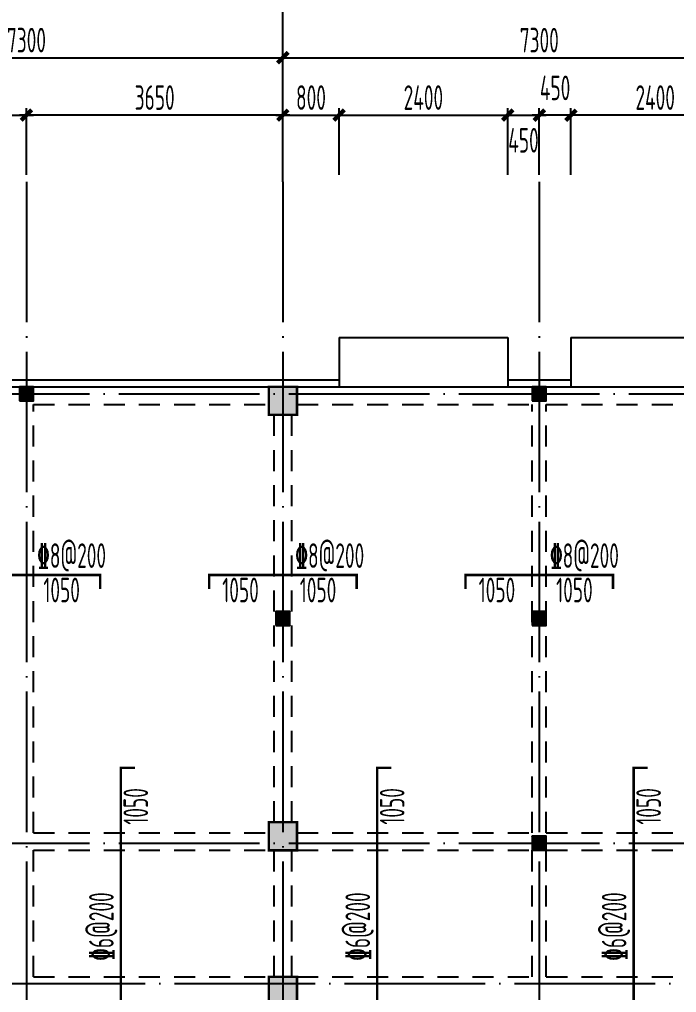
# Model space of a CAD drawing. Extents: x -472319 to -112444, y -516749 to -5704.
# Drawn here: x -288844 to -279490, y -305157 to -291302 of the extents above; entities that cross this region are included whole.
import ezdxf

# ---------------------------------------------------------------- set-up
doc = ezdxf.new("R2010")
doc.units = 0
doc.header["$LTSCALE"] = 100
doc.header["$MEASUREMENT"] = 0
for name, pattern in [('3', [5, 3, -2]), ('CENTER', [2, 1.25, -0.25, 0.25, -0.25]), ('DOTE', [2.42, 2, -0.2, 0.02, -0.2])]:
    doc.linetypes.add(name, pattern=pattern)
for name, color, linetype in [('1301', 24, 'Continuous'), ('1305', 1, 'Continuous'), ('1306', 94, 'Continuous'), ('1307', 7, 'Continuous'), ('AXIS', 3, 'Continuous'), ('COLUMN', 9, 'Continuous'), ('DOTE', 1, 'CENTER'), ('S_BEAM', 4, 'Continuous'), ('S_BEAMDASH', 134, '3'), ('S_CL', 2, 'Continuous'), ('坡道', 7, 'Continuous')]:
    doc.layers.add(name, color=color, linetype=linetype)
doc.styles.add('HZ', font='tssdeng.shx', dxfattribs={"width": 0.6, "height": 350, "bigfont": 'a.shx'})
doc.styles.get("Standard").update_dxf_attribs({"font": 'tssdeng.shx', "width": 0.6, "bigfont": 'a.shx'})
doc.dimstyles.new('DIMN', dxfattribs={"dimtxt": 350, "dimasz": 150, "dimexe": 100, "dimexo": 100, "dimgap": 75, "dimtad": 1, "dimdec": 0, "dimzin": 0, "dimdsep": 46, "dimtxsty": 'HZ', "dimblk": 'ARCHTICK', "dimcen": 0.09, "dimdle": 100, "dimclrd": 3, "dimclre": 3, "dimclrt": 7, "dimazin": 2, "dimtfac": 1, "dimtdec": 0, "dimtmove": 2, "dimatfit": 3, "dimldrblk": 'ARCHTICK', "dimfxl": 1, "dimtolj": 1, "dimtzin": 0, "dimarcsym": 0})

# ---------------------------------------------------------------- blocks, each defined once
blk = doc.blocks.new('_ArchTick')
at = {"color": 0, "linetype": 'ByBlock', "const_width": 0.4}
blk.add_lwpolyline([(-0.5, -0.5), (0.5, 0.5)], dxfattribs=at)
blk = doc.blocks.new('*D1169')
at = {"layer": 'AXIS', "color": 3, "lineweight": -2, "transparency": 16777216}
for p, q in [((-292394, -293513), (-292394, -291746)), ((-285094, -293513), (-285094, -291746)), ((-292494, -291846), (-284994, -291846))]:
    blk.add_line(p, q, dxfattribs=at)
at = {"layer": 'Defpoints', "color": 0, "transparency": 16777216}
for p in [(-285094, -291846), (-292394, -293613), (-285094, -293613)]:
    blk.add_point(p, dxfattribs=at)
at = {"layer": 'AXIS', "color": 3, "lineweight": -2, "transparency": 16777216, "xscale": 150, "yscale": 150, "zscale": 150, "rotation": 180}
blk.add_blockref('_ArchTick', (-292394, -291846), dxfattribs=at)
at = {"layer": 'AXIS', "color": 3, "lineweight": -2, "transparency": 16777216, "xscale": 150, "yscale": 150, "zscale": 150}
blk.add_blockref('_ArchTick', (-285094, -291846), dxfattribs=at)
at = {"layer": 'AXIS', "color": 7, "transparency": 16777216, "insert": (-288744, -291596), "char_height": 350, "attachment_point": 5, "style": 'HZ'}
blk.add_mtext('\\A1;7300', dxfattribs=at)
blk = doc.blocks.new('*D1170')
at = {"layer": 'AXIS', "color": 3, "lineweight": -2, "transparency": 16777216}
for p, q in [((-285094, -293513), (-285094, -291746)), ((-277794, -293513), (-277794, -291746)), ((-285194, -291846), (-277694, -291846))]:
    blk.add_line(p, q, dxfattribs=at)
at = {"layer": 'Defpoints', "color": 0, "transparency": 16777216}
for p in [(-277794, -291846), (-285094, -293613), (-277794, -293613)]:
    blk.add_point(p, dxfattribs=at)
at = {"layer": 'AXIS', "color": 3, "lineweight": -2, "transparency": 16777216, "xscale": 150, "yscale": 150, "zscale": 150, "rotation": 180}
blk.add_blockref('_ArchTick', (-285094, -291846), dxfattribs=at)
at = {"layer": 'AXIS', "color": 3, "lineweight": -2, "transparency": 16777216, "xscale": 150, "yscale": 150, "zscale": 150}
blk.add_blockref('_ArchTick', (-277794, -291846), dxfattribs=at)
at = {"layer": 'AXIS', "color": 7, "transparency": 16777216, "insert": (-281444, -291596), "char_height": 350, "attachment_point": 5, "style": 'HZ'}
blk.add_mtext('\\A1;7300', dxfattribs=at)
blk = doc.blocks.new('*D1177')
at = {"layer": 'AXIS', "color": 3, "lineweight": -2, "transparency": 16777216}
for p, q in [((-302694, -293513), (-302694, -290946)), ((-242894, -293513), (-242894, -290946)), ((-302794, -291046), (-242794, -291046))]:
    blk.add_line(p, q, dxfattribs=at)
at = {"layer": 'Defpoints', "color": 0, "transparency": 16777216}
for p in [(-242894, -291046), (-302694, -293613), (-242894, -293613)]:
    blk.add_point(p, dxfattribs=at)
at = {"layer": 'AXIS', "color": 3, "lineweight": -2, "transparency": 16777216, "xscale": 150, "yscale": 150, "zscale": 150, "rotation": 180}
blk.add_blockref('_ArchTick', (-302694, -291046), dxfattribs=at)
at = {"layer": 'AXIS', "color": 3, "lineweight": -2, "transparency": 16777216, "xscale": 150, "yscale": 150, "zscale": 150}
blk.add_blockref('_ArchTick', (-242894, -291046), dxfattribs=at)
at = {"layer": 'AXIS', "color": 7, "transparency": 16777216, "insert": (-272794, -290796), "char_height": 350, "attachment_point": 5, "style": 'HZ'}
blk.add_mtext('\\A1;59800', dxfattribs=at)
blk = doc.blocks.new('*D1206')
at = {"layer": '1301', "color": 3, "lineweight": -2, "transparency": 16777216}
for p, q in [((-280994, -293513), (-280994, -292564)), ((-278594, -293513), (-278594, -292564)), ((-278494, -292664), (-281094, -292664))]:
    blk.add_line(p, q, dxfattribs=at)
at = {"layer": 'Defpoints', "color": 0, "transparency": 16777216}
for p in [(-280994, -292664), (-280994, -293613), (-278594, -293613)]:
    blk.add_point(p, dxfattribs=at)
at = {"layer": '1301', "color": 3, "lineweight": -2, "transparency": 16777216, "xscale": 150, "yscale": 150, "zscale": 150, "rotation": 180}
blk.add_blockref('_ArchTick', (-280994, -292664), dxfattribs=at)
at = {"layer": '1301', "color": 3, "lineweight": -2, "transparency": 16777216, "xscale": 150, "yscale": 150, "zscale": 150}
blk.add_blockref('_ArchTick', (-278594, -292664), dxfattribs=at)
at = {"layer": '1301', "color": 7, "transparency": 16777216, "insert": (-279794, -292414), "char_height": 350, "attachment_point": 5, "style": 'HZ'}
blk.add_mtext('\\A1;2400', dxfattribs=at)
blk = doc.blocks.new('*D1208')
at = {"layer": '1301', "color": 3, "lineweight": -2, "transparency": 16777216}
for p, q in [((-281444, -293513), (-281444, -292564)), ((-280994, -293513), (-280994, -292564)), ((-280894, -292664), (-281544, -292664))]:
    blk.add_line(p, q, dxfattribs=at)
at = {"layer": 'Defpoints', "color": 0, "transparency": 16777216}
for p in [(-281444, -292664), (-281444, -293613), (-280994, -293613)]:
    blk.add_point(p, dxfattribs=at)
at = {"layer": '1301', "color": 3, "lineweight": -2, "transparency": 16777216, "xscale": 150, "yscale": 150, "zscale": 150, "rotation": 180}
blk.add_blockref('_ArchTick', (-281444, -292664), dxfattribs=at)
at = {"layer": '1301', "color": 3, "lineweight": -2, "transparency": 16777216, "xscale": 150, "yscale": 150, "zscale": 150}
blk.add_blockref('_ArchTick', (-280994, -292664), dxfattribs=at)
at = {"layer": '1301', "color": 7, "transparency": 16777216, "insert": (-281219, -292276), "char_height": 350, "attachment_point": 5, "style": 'HZ'}
blk.add_mtext('\\A1;450', dxfattribs=at)
blk = doc.blocks.new('*D1209')
at = {"layer": '1301', "color": 3, "lineweight": -2, "transparency": 16777216}
for p, q in [((-284294, -293513), (-284294, -292564)), ((-281894, -293513), (-281894, -292564)), ((-284394, -292664), (-281794, -292664))]:
    blk.add_line(p, q, dxfattribs=at)
at = {"layer": 'Defpoints', "color": 0, "transparency": 16777216}
for p in [(-281894, -292664), (-284294, -293613), (-281894, -293613)]:
    blk.add_point(p, dxfattribs=at)
at = {"layer": '1301', "color": 3, "lineweight": -2, "transparency": 16777216, "xscale": 150, "yscale": 150, "zscale": 150, "rotation": 180}
blk.add_blockref('_ArchTick', (-284294, -292664), dxfattribs=at)
at = {"layer": '1301', "color": 3, "lineweight": -2, "transparency": 16777216, "xscale": 150, "yscale": 150, "zscale": 150}
blk.add_blockref('_ArchTick', (-281894, -292664), dxfattribs=at)
at = {"layer": '1301', "color": 7, "transparency": 16777216, "insert": (-283094, -292414), "char_height": 350, "attachment_point": 5, "style": 'HZ'}
blk.add_mtext('\\A1;2400', dxfattribs=at)
blk = doc.blocks.new('*D1210')
at = {"layer": '1301', "color": 3, "lineweight": -2, "transparency": 16777216}
for p, q in [((-285094, -293513), (-285094, -292564)), ((-284294, -293513), (-284294, -292564)), ((-285194, -292664), (-284194, -292664))]:
    blk.add_line(p, q, dxfattribs=at)
at = {"layer": 'Defpoints', "color": 0, "transparency": 16777216}
for p in [(-284294, -292664), (-285094, -293613), (-284294, -293613)]:
    blk.add_point(p, dxfattribs=at)
at = {"layer": '1301', "color": 3, "lineweight": -2, "transparency": 16777216, "xscale": 150, "yscale": 150, "zscale": 150, "rotation": 180}
blk.add_blockref('_ArchTick', (-285094, -292664), dxfattribs=at)
at = {"layer": '1301', "color": 3, "lineweight": -2, "transparency": 16777216, "xscale": 150, "yscale": 150, "zscale": 150}
blk.add_blockref('_ArchTick', (-284294, -292664), dxfattribs=at)
at = {"layer": '1301', "color": 7, "transparency": 16777216, "insert": (-284694, -292414), "char_height": 350, "attachment_point": 5, "style": 'HZ'}
blk.add_mtext('\\A1;800', dxfattribs=at)
blk = doc.blocks.new('*D1211')
at = {"layer": '1301', "color": 3, "lineweight": -2, "transparency": 16777216}
for p, q in [((-281894, -293513), (-281894, -292564)), ((-281444, -293513), (-281444, -292564)), ((-281994, -292664), (-281344, -292664))]:
    blk.add_line(p, q, dxfattribs=at)
at = {"layer": 'Defpoints', "color": 0, "transparency": 16777216}
for p in [(-281444, -292664), (-281894, -293613), (-281444, -293613)]:
    blk.add_point(p, dxfattribs=at)
at = {"layer": '1301', "color": 3, "lineweight": -2, "transparency": 16777216, "xscale": 150, "yscale": 150, "zscale": 150, "rotation": 180}
blk.add_blockref('_ArchTick', (-281894, -292664), dxfattribs=at)
at = {"layer": '1301', "color": 3, "lineweight": -2, "transparency": 16777216, "xscale": 150, "yscale": 150, "zscale": 150}
blk.add_blockref('_ArchTick', (-281444, -292664), dxfattribs=at)
at = {"layer": '1301', "color": 7, "transparency": 16777216, "insert": (-281669, -293022), "char_height": 350, "attachment_point": 5, "style": 'HZ'}
blk.add_mtext('\\A1;450', dxfattribs=at)
blk = doc.blocks.new('*D1212')
at = {"layer": '1301', "color": 3, "lineweight": -2, "transparency": 16777216}
for p, q in [((-288744, -293513), (-288744, -292564)), ((-285094, -293513), (-285094, -292564)), ((-284994, -292664), (-288844, -292664))]:
    blk.add_line(p, q, dxfattribs=at)
at = {"layer": 'Defpoints', "color": 0, "transparency": 16777216}
for p in [(-288744, -292664), (-288744, -293613), (-285094, -293613)]:
    blk.add_point(p, dxfattribs=at)
at = {"layer": '1301', "color": 3, "lineweight": -2, "transparency": 16777216, "xscale": 150, "yscale": 150, "zscale": 150, "rotation": 180}
blk.add_blockref('_ArchTick', (-288744, -292664), dxfattribs=at)
at = {"layer": '1301', "color": 3, "lineweight": -2, "transparency": 16777216, "xscale": 150, "yscale": 150, "zscale": 150}
blk.add_blockref('_ArchTick', (-285094, -292664), dxfattribs=at)
at = {"layer": '1301', "color": 7, "transparency": 16777216, "insert": (-286919, -292414), "char_height": 350, "attachment_point": 5, "style": 'HZ'}
blk.add_mtext('\\A1;3650', dxfattribs=at)
blk = doc.blocks.new('*D1213')
at = {"layer": '1301', "color": 3, "lineweight": -2, "transparency": 16777216}
for p, q in [((-292394, -293513), (-292394, -292564)), ((-288744, -293513), (-288744, -292564)), ((-292494, -292664), (-288644, -292664))]:
    blk.add_line(p, q, dxfattribs=at)
at = {"layer": 'Defpoints', "color": 0, "transparency": 16777216}
for p in [(-288744, -292664), (-292394, -293613), (-288744, -293613)]:
    blk.add_point(p, dxfattribs=at)
at = {"layer": '1301', "color": 3, "lineweight": -2, "transparency": 16777216, "xscale": 150, "yscale": 150, "zscale": 150, "rotation": 180}
blk.add_blockref('_ArchTick', (-292394, -292664), dxfattribs=at)
at = {"layer": '1301', "color": 3, "lineweight": -2, "transparency": 16777216, "xscale": 150, "yscale": 150, "zscale": 150}
blk.add_blockref('_ArchTick', (-288744, -292664), dxfattribs=at)
at = {"layer": '1301', "color": 7, "transparency": 16777216, "insert": (-290569, -292414), "char_height": 350, "attachment_point": 5, "style": 'HZ'}
blk.add_mtext('\\A1;3650', dxfattribs=at)

msp = doc.modelspace()

# ---------------------------------------------------------------- hatches: boundary and pattern name
at = {"layer": 'COLUMN'}
h = msp.add_hatch(dxfattribs=at)
h.set_pattern_fill('ANSI31', color=0)
h.set_pattern_definition([(45, (-339881.33058, -110994.39045), (-0.08838834765, 0.08838834765), [])])
h.paths.add_polyline_path([(-288843.831, -296732.39), (-288643.831, -296732.39), (-288643.831, -296532.39), (-288843.831, -296532.39)])
h = msp.add_hatch(dxfattribs=at)
h.set_pattern_fill('ANSI31', color=0)
h.set_pattern_definition([(45, (-332581.33254, -110994.39045), (-0.08838834765, 0.08838834765), [])])
h.paths.add_polyline_path([(-281543.833, -296732.39), (-281343.833, -296732.39), (-281343.833, -296532.39), (-281543.833, -296532.39)])
h = msp.add_hatch(dxfattribs=at)
h.set_pattern_fill('ANSI31', color=0)
h.set_pattern_definition([(45, (-336231.33058, -114194.39191), (-0.08838834765, 0.08838834765), [])])
h.paths.add_polyline_path([(-285193.831, -299932.392), (-284993.831, -299932.392), (-284993.831, -299732.392), (-285193.831, -299732.392)])
h = msp.add_hatch(dxfattribs=at)
h.set_pattern_fill('ANSI31', color=0)
h.set_pattern_definition([(45, (-332581.33058, -114194.39191), (-0.08838834765, 0.08838834765), [])])
h.paths.add_polyline_path([(-281543.831, -299932.392), (-281343.831, -299932.392), (-281343.831, -299732.392), (-281543.831, -299732.392)])
h = msp.add_hatch(dxfattribs=at)
h.set_pattern_fill('ANSI31', color=0)
h.set_pattern_definition([(45, (-332581.33058, -117394.39142), (-0.08838834765, 0.08838834765), [])])
h.paths.add_polyline_path([(-281543.831, -303132.391), (-281343.831, -303132.391), (-281343.831, -302932.391), (-281543.831, -302932.391)])
at = {"layer": 'S_CL'}
h = msp.add_hatch(dxfattribs=at)
h.set_pattern_fill('ANSI31', color=256)
h.set_pattern_definition([(45, (114544.49969, 334608), (-0.088388347648, 0.088388347648), [])])
h.paths.add_polyline_path([(-299493.831, -297032.39), (-299493.831, -296532.39), (-299893.831, -296532.39), (-299893.831, -297032.39)])
h.paths.add_polyline_path([(-299493.831, -303132.391), (-299493.831, -302732.391), (-299893.831, -302732.391), (-299893.831, -303132.391)])
h.paths.add_polyline_path([(-299493.831, -305332.391), (-299493.831, -304932.391), (-299893.831, -304932.391), (-299893.831, -305332.391)])
h.paths.add_polyline_path([(-299493.831, -311532.391), (-299493.831, -311032.391), (-299893.831, -311032.391), (-299893.831, -311532.391)])
h.paths.add_polyline_path([(-302393.831, -297032.39), (-302393.831, -296532.39), (-302793.831, -296532.39), (-302793.831, -297032.39)])
h.paths.add_polyline_path([(-302393.831, -303132.391), (-302393.831, -302732.391), (-302793.831, -302732.391), (-302793.831, -303132.391)])
h.paths.add_polyline_path([(-302393.831, -305332.391), (-302393.831, -304932.391), (-302793.831, -304932.391), (-302793.831, -305332.391)])
h.paths.add_polyline_path([(-302393.831, -311532.391), (-302393.831, -311032.391), (-302793.831, -311032.391), (-302793.831, -311532.391)])
h.paths.add_polyline_path([(-242793.829, -311532.391), (-242793.829, -311032.391), (-243193.829, -311032.391), (-243193.829, -311532.391)])
h.paths.add_polyline_path([(-245693.829, -311532.391), (-245693.829, -311032.391), (-246093.829, -311032.391), (-246093.829, -311532.391)])
h.paths.add_polyline_path([(-252993.829, -311532.391), (-252993.829, -311132.391), (-253393.829, -311132.391), (-253393.829, -311532.391)])
h.paths.add_polyline_path([(-260293.829, -311532.391), (-260293.829, -311132.391), (-260693.829, -311132.391), (-260693.829, -311532.391)])
h.paths.add_polyline_path([(-267593.829, -311532.391), (-267593.829, -311032.391), (-267993.829, -311032.391), (-267993.829, -311532.391)])
h.paths.add_polyline_path([(-277593.831, -311532.391), (-277593.831, -311032.391), (-277993.831, -311032.391), (-277993.831, -311532.391)])
h.paths.add_polyline_path([(-284893.831, -311532.391), (-284893.831, -311132.391), (-285293.831, -311132.391), (-285293.831, -311532.391)])
h.paths.add_polyline_path([(-292193.831, -311532.391), (-292193.831, -311132.391), (-292593.831, -311132.391), (-292593.831, -311532.391)])
h.paths.add_polyline_path([(-242793.829, -297032.39), (-242793.829, -296532.39), (-243193.829, -296532.39), (-243193.829, -297032.39)])
h.paths.add_polyline_path([(-242793.829, -303132.391), (-242793.829, -302732.391), (-243193.829, -302732.391), (-243193.829, -303132.391)])
h.paths.add_polyline_path([(-242793.829, -305332.391), (-242793.829, -304932.391), (-243193.829, -304932.391), (-243193.829, -305332.391)])
h.paths.add_polyline_path([(-245693.829, -297032.39), (-245693.829, -296532.39), (-246093.829, -296532.39), (-246093.829, -297032.39)])
h.paths.add_polyline_path([(-245693.829, -303132.391), (-245693.829, -302732.391), (-246093.829, -302732.391), (-246093.829, -303132.391)])
h.paths.add_polyline_path([(-245693.829, -305332.391), (-245693.829, -304932.391), (-246093.829, -304932.391), (-246093.829, -305332.391)])
h.paths.add_polyline_path([(-252993.829, -296932.39), (-252993.829, -296532.39), (-253393.829, -296532.39), (-253393.829, -296932.39)])
h.paths.add_polyline_path([(-260293.829, -296932.39), (-260293.829, -296532.39), (-260693.829, -296532.39), (-260693.829, -296932.39)])
h.paths.add_polyline_path([(-267593.829, -296932.39), (-267593.829, -296532.39), (-267993.829, -296532.39), (-267993.829, -296932.39)])
h.paths.add_polyline_path([(-270593.829, -297032.39), (-270593.829, -296532.39), (-270993.829, -296532.39), (-270993.829, -297032.39)])
h.paths.add_polyline_path([(-277593.831, -297032.39), (-277593.831, -296532.39), (-277993.831, -296532.39), (-277993.831, -297032.39)])
h.paths.add_polyline_path([(-284893.831, -296932.39), (-284893.831, -296532.39), (-285293.831, -296532.39), (-285293.831, -296932.39)])
h.paths.add_polyline_path([(-292193.831, -296932.39), (-292193.831, -296532.39), (-292593.831, -296532.39), (-292593.831, -296932.39)])
h.paths.add_polyline_path([(-260293.829, -303132.391), (-260293.829, -302732.391), (-260693.829, -302732.391), (-260693.829, -303132.391)])
h.paths.add_polyline_path([(-260293.829, -305332.391), (-260293.829, -304932.391), (-260693.829, -304932.391), (-260693.829, -305332.391)])
h.paths.add_polyline_path([(-267593.829, -303132.391), (-267593.829, -302732.391), (-267993.829, -302732.391), (-267993.829, -303132.391)])
h.paths.add_polyline_path([(-267593.829, -305332.391), (-267593.829, -304932.391), (-267993.829, -304932.391), (-267993.829, -305332.391)])
h.paths.add_polyline_path([(-270593.829, -303132.391), (-270593.829, -302632.391), (-270993.829, -302632.391), (-270993.829, -303132.391)])
h.paths.add_polyline_path([(-277593.831, -303132.391), (-277593.831, -302632.391), (-277993.831, -302632.391), (-277993.831, -303132.391)])
h.paths.add_polyline_path([(-277593.831, -305332.391), (-277593.831, -304932.391), (-277993.831, -304932.391), (-277993.831, -305332.391)])
h.paths.add_polyline_path([(-284893.831, -303132.391), (-284893.831, -302732.391), (-285293.831, -302732.391), (-285293.831, -303132.391)])
h.paths.add_polyline_path([(-284893.831, -305332.391), (-284893.831, -304932.391), (-285293.831, -304932.391), (-285293.831, -305332.391)])

# ---------------------------------------------------------------- linework, layer by layer
for p, q in [((-284293.829, -295832.391), (-281893.829, -295832.391)), ((-284293.829, -295832.391), (-284293.829, -296532.391)), ((-280993.829, -295832.391), (-278593.829, -295832.391)), ((-280993.829, -295832.391), (-280993.829, -296532.391))]:
    msp.add_line(p, q)
for points in [[(-261293.829, -296432.39), (-242693.829, -296432.39), (-242693.829, -311632.39), (-302893.829, -311632.39), (-302893.829, -296432.39), (-284293.829, -296432.39)], [(-281893.829, -296432.39), (-280993.829, -296432.39)]]:
    msp.add_lwpolyline(points)
at = {"layer": '1305', "const_width": 35}
for points in [[(-289793.831, -299412.39), (-289793.831, -299212.39), (-287693.831, -299212.392), (-287693.831, -299412.392)], [(-286143.831, -299412.39), (-286143.831, -299212.39), (-284043.831, -299212.39), (-284043.831, -299412.39)], [(-282493.833, -299412.388), (-282493.833, -299212.388), (-280393.833, -299212.39), (-280393.833, -299412.39)], [(-287201.333, -306107.391), (-287401.333, -306107.391), (-287401.331, -301957.391), (-287201.331, -301957.391)], [(-283551.331, -306107.391), (-283751.331, -306107.391), (-283751.329, -301957.391), (-283551.329, -301957.391)], [(-279901.333, -306107.391), (-280101.333, -306107.391), (-280101.331, -301957.391), (-279901.331, -301957.391)]]:
    msp.add_lwpolyline(points, dxfattribs=at)
at = {"layer": 'AXIS'}
msp.add_line((-285093.829, -293612.742), (-285093.829, -290681.947), dxfattribs=at)
at = {"layer": 'COLUMN', "color": 0}
for points in [[(-288843.831, -296732.39), (-288643.831, -296732.39), (-288643.831, -296532.39), (-288843.831, -296532.39)], [(-281543.833, -296732.39), (-281343.833, -296732.39), (-281343.833, -296532.39), (-281543.833, -296532.39)], [(-285193.831, -299932.392), (-284993.831, -299932.392), (-284993.831, -299732.392), (-285193.831, -299732.392)], [(-281543.831, -299932.392), (-281343.831, -299932.392), (-281343.831, -299732.392), (-281543.831, -299732.392)], [(-281543.831, -303132.391), (-281343.831, -303132.391), (-281343.831, -302932.391), (-281543.831, -302932.391)]]:
    msp.add_lwpolyline(points, close=True, dxfattribs=at)
at = {"layer": 'DOTE', "linetype": 'DOTE', "ltscale": 10}
for p, q in [((-288743.829, -293612.742), (-288743.829, -315762.782)), ((-285093.829, -293612.742), (-285093.829, -315762.782)), ((-281443.829, -293612.742), (-281443.829, -315762.782)), ((-304367.647, -296632.39), (-241075.018, -296632.39)), ((-304367.647, -303032.39), (-241075.018, -303032.39)), ((-241075.018, -305032.39), (-304367.647, -305032.39))]:
    msp.add_line(p, q, dxfattribs=at)
at = {"layer": 'S_BEAM'}
for p, q in [((-292193.831, -296532.39), (-288743.831, -296532.39)), ((-288743.831, -296532.39), (-285293.831, -296532.39)), ((-284893.831, -296532.39), (-281443.831, -296532.39)), ((-281443.831, -296532.39), (-277993.831, -296532.39))]:
    msp.add_line(p, q, dxfattribs=at)
at = {"layer": 'S_BEAMDASH'}
for p, q in [((-288643.831, -302882.391), (-288643.831, -296782.39)), ((-288643.831, -296782.39), (-285293.831, -296782.39)), ((-284893.831, -296782.39), (-281543.831, -296782.39)), ((-281543.831, -302882.391), (-281543.831, -296782.39)), ((-281343.831, -302882.391), (-281343.831, -296782.39)), ((-281343.831, -296782.39), (-277993.831, -296782.39)), ((-285218.831, -302732.391), (-285218.831, -296932.39)), ((-284968.831, -302732.391), (-284968.831, -296932.39)), ((-288643.831, -302882.391), (-285293.831, -302882.391)), ((-284893.831, -302882.391), (-281543.831, -302882.391)), ((-281343.831, -302882.391), (-277993.831, -302882.391)), ((-288643.831, -304932.391), (-288643.831, -303132.391)), ((-288643.831, -303132.391), (-285293.831, -303132.391)), ((-285218.831, -304932.391), (-285218.831, -303132.391)), ((-284968.831, -304932.391), (-284968.831, -303132.391)), ((-284893.831, -303132.391), (-281543.831, -303132.391)), ((-281543.831, -304932.391), (-281543.831, -303132.391)), ((-281343.831, -304932.391), (-281343.831, -303132.391)), ((-281343.831, -303132.391), (-277993.831, -303132.391)), ((-288643.831, -304932.391), (-285293.831, -304932.391)), ((-284893.831, -304932.391), (-281543.831, -304932.391)), ((-281343.831, -304932.391), (-277993.831, -304932.391))]:
    msp.add_line(p, q, dxfattribs=at)
at = {"layer": 'S_CL', "const_width": 35}
for points in [[(-284893.831, -296932.39), (-284893.831, -296532.39), (-285293.831, -296532.39), (-285293.831, -296932.39)], [(-284893.831, -303132.391), (-284893.831, -302732.391), (-285293.831, -302732.391), (-285293.831, -303132.391)], [(-284893.831, -305332.391), (-284893.831, -304932.391), (-285293.831, -304932.391), (-285293.831, -305332.391)]]:
    msp.add_lwpolyline(points, close=True, dxfattribs=at)
at = {"layer": '坡道'}
msp.add_line((-281893.829, -295832.391), (-281893.829, -296532.391), dxfattribs=at)

# ---------------------------------------------------------------- texts
at = {"layer": '1306', "width": 0.6}
for p in [(-288503.831, -299600.791), (-285957.331, -299600.791), (-284853.831, -299600.791), (-282307.333, -299600.791), (-281203.833, -299600.791)]:
    msp.add_text('1050', height=350, dxfattribs=at).set_placement(p)
for p in [(-287012.932, -302767.392), (-283362.93, -302767.392), (-279712.932, -302767.392)]:
    msp.add_text('1050', height=350, rotation=90, dxfattribs=at).set_placement(p)
at = {"layer": '1307', "width": 0.6}
for p in [(-288591.331, -299110.793), (-284916.331, -299110.791), (-281291.333, -299110.791)]:
    msp.add_text('\x848@200', height=350, dxfattribs=at).set_placement(p)
for p in [(-287502.932, -304704.891), (-283852.93, -304704.891), (-280202.932, -304704.891)]:
    msp.add_text('\x846@200', height=350, rotation=90, dxfattribs=at).set_placement(p)

# ---------------------------------------------------------------- dimensions: what is measured, and where the dimension line sits
at = {"layer": '1301', "color": 7}
for base, p1, p2, picture, middle in [((-281443.829, -292664), (-280993.829, -293612.742), (-281443.829, -293612.742), '*D1208', (-281218.829, -292276.5)), ((-288743.829, -292664), (-285093.829, -293612.742), (-288743.829, -293612.742), '*D1212', (-286918.829, -292414)), ((-280993.829, -292664), (-278593.829, -293612.742), (-280993.829, -293612.742), '*D1206', (-279793.829, -292414))]:
    dim = msp.add_linear_dim(base=base, p1=p1, p2=p2, dimstyle='DIMN', override={"dimfxl": 100}, dxfattribs=at)
    dim.commit()
    dim.dimension.update_dxf_attribs({"geometry": picture, "text_midpoint": middle})
for base, p1, p2, picture, middle in [((-288743.829, -292664), (-292393.829, -293612.742), (-288743.829, -293612.742), '*D1213', (-290568.829, -292414)), ((-284293.829, -292664), (-285093.829, -293612.742), (-284293.829, -293612.742), '*D1210', (-284693.829, -292414)), ((-281893.829, -292664), (-284293.829, -293612.742), (-281893.829, -293612.742), '*D1209', (-283093.829, -292414))]:
    dim = msp.add_linear_dim(base=base, p1=p1, p2=p2, angle=180, dimstyle='DIMN', override={"dimfxl": 100}, dxfattribs=at)
    dim.commit()
    dim.dimension.update_dxf_attribs({"geometry": picture, "text_midpoint": middle})
dim = msp.add_linear_dim(base=(-281443.829, -292664), p1=(-281893.829, -293612.742), p2=(-281443.829, -293612.742), angle=180, dimstyle='DIMN', override={"dimfxl": 100}, dxfattribs=at)
dim.commit()
dim.dimension.update_dxf_attribs({"geometry": '*D1211', "text_midpoint": (-281668.829, -293022), "dimtype": 160})
at = {"layer": 'AXIS'}
for p1, p2, distance, picture, middle in [((-302693.829, -293612.742), (-242893.829, -293612.742), 2566.5, '*D1177', (-272793.829, -290796.242)), ((-292393.829, -293612.742), (-285093.829, -293612.742), 1766.5, '*D1169', (-288743.829, -291596.242)), ((-285093.829, -293612.742), (-277793.829, -293612.742), 1766.5, '*D1170', (-281443.829, -291596.242))]:
    dim = msp.add_aligned_dim(p1=p1, p2=p2, distance=distance, dimstyle='DIMN', dxfattribs=at)
    dim.commit()
    dim.dimension.update_dxf_attribs({"geometry": picture, "text_midpoint": middle})

doc.saveas('drawing.dxf')
